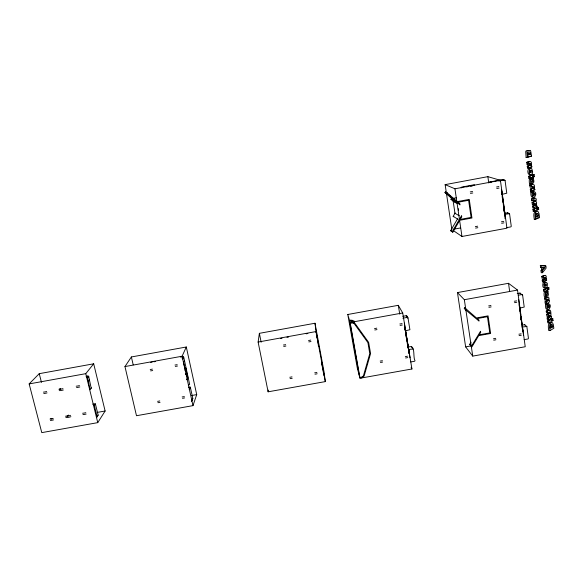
<?xml version="1.0" encoding="UTF-8"?>
<svg xmlns="http://www.w3.org/2000/svg" width="583" height="583" viewBox="0 0 583 583"><rect width="100%" height="100%" fill="white"/><g stroke="black" fill="none" stroke-linecap="round" stroke-linejoin="round"><path stroke-width="0.87" d="M530.224 164.187L530.253 163.692M532.928 191.603L532.133 191.909C531.31 203.518 539.887 192.696 533.307 191.341C533.088 202.498 534.422 188.754 530.851 192.004C530.851 193.724 530.559 197.455 532.979 197.36M547.575 304.137L546.818 304.559C546.111 316.052 554.141 303.94 547.94 303.823C547.852 313.669 548.661 303.24 546.315 304.1L545.557 304.53C545.535 306.053 545.251 309.857 547.568 309.376M268.114 391.812L258.123 342.046L259.377 333.33L315.002 323.244L323.966 371.437L325.329 381.603L268.114 391.812L268.253 390.063M545.025 301.819L546.286 301.848L548.377 300.682L548.435 299.662L548.151 299.043L546.06 300.056L544.792 300.034L544.558 298.234L545.826 298.256L548.231 297.053L549.011 297.993L548.909 300.391L549.23 300.209L549.456 301.987L546.519 303.634L545.258 303.597L545.025 301.819L547.116 300.653L547.065 299.196M529.787 185.336C532.949 183.711 535.427 184.141 534.312 187.966L534.903 189.715L530.537 190.998L530.29 189.118L533.758 188.178L533.817 187.143L533.234 186.436L530.034 187.238L529.787 185.336L532.541 184.6M544.843 278.667L546.439 278.499L546.672 280.299L543.706 281.851L542.438 281.844L542.205 280.037L544.311 278.944L544.267 277.479L543.808 277.311M542.205 280.037L543.465 280.044L545.579 278.951L545.353 277.282L541.971 278.237L541.731 276.415L544.566 275.46M526.748 162.329C529.94 160.653 532.432 161.302 531.31 165.069L531.9 166.847L527.506 168.057L527.251 166.155L529.466 165.39L529.524 164.348L528.934 163.626L527.003 164.246L526.748 162.329L529.721 161.848M527.251 166.155L530.749 165.259L530.807 164.217L530.217 163.488L527.003 164.246M530.29 189.118L532.483 188.287L532.425 186.779L531.951 186.545M546.672 314.514L547.933 314.558L550.009 313.355L549.805 311.847L547.721 312.933L546.46 312.889L546.227 311.103L547.495 311.147C551.766 307.285 550.738 314.222 550.971 316.445L551.292 316.263L551.518 318.026L548.603 319.739L547.342 319.688L547.116 317.917L548.377 317.968L550.447 316.758L550.25 315.25L548.166 316.343L546.905 316.299L546.672 314.514L548.749 313.311L548.814 312.386M547.116 317.917L549.186 316.707L548.989 315.206M532.053 202.505L535.515 201.543L535.58 200.596L535.034 199.954L531.827 200.792L531.579 198.912C534.808 197.222 537.278 197.695 535.981 201.572L536.622 202.454L536.535 204.895L537.118 206.622L532.775 207.956L532.527 206.091L535.981 205.121L536.054 204.648L535.77 203.54L532.301 204.385L532.053 202.505L534.232 201.631L534.196 200.231L533.751 200.042M532.527 206.091L534.706 205.209L534.669 203.817M530.574 179.724L530.552 182.02A5.407 2.791 87.4 0 0 531.098 184.177L531.922 183.871L531.353 180.657L532.76 183.441C534.633 182.719 533.649 179.71 533.256 178.223L531.193 178.624L531.521 179.411M546.271 304.647L546.315 304.1M531.609 192.259L531.645 191.698M547.641 300.362L547.758 299.837M546.111 278.667L546.286 276.67L545.644 275.336L541.731 276.415M192.973 405.637L196.711 394.611L186.305 346.994L131.372 356.964L124.959 366.569L136.488 415.723L192.973 405.637L182.1 356.228L186.305 346.994M192.813 398.429L191.443 401.563L192.813 398.429L190.328 387.199L188.382 387.287M190.357 387.28L189.533 389.524L189.191 389.24M189.38 388.497L189.934 387.01M408.945 353.524L409.273 353.356M185.35 370.526C187.617 365.155 184.454 372.515 185.35 370.526L183.601 362.582L184.49 360.556M180.366 357.015L183.565 356.789L182.843 359.121A0.736 0.7 17.5 0 0 182.166 358.545M182.275 357.889L182.873 356.556M451.636 230.445L451.257 231.101L450.652 230.679L457.487 218.953L458.136 219.31L453.173 216.373L454.966 213.291A4.941 0.67 -9.1 0 1 455.083 212.948M450.652 230.679L452.794 232.172L459.747 220.272L471.953 218.013L469.264 199.393L457.327 201.609L446.891 192.674L445.397 191.967L444.946 192.594L455.228 201.405L450.95 199.269L451.439 198.701L456.445 197.768M471.326 346.47L480.53 331.253L480.698 332.376L479.226 334.81L489.786 332.915L487.446 316.707L477.178 318.558L478.876 319.98L479.044 321.087L465.912 310.098L464.272 308.32L464.717 307.729L476.464 317.961L488.08 315.862L490.616 333.483L478.738 335.619L471.924 346.87L469.658 344.371L470.998 342.148M545.01 285.801L545.345 284.519L544.726 283.724M97.755 422.639L105.122 411.008L93.688 363.799L39.236 373.674L29.15 383.913L41.779 432.63L97.755 422.639L85.767 373.667L93.688 363.799M98.133 415.081L96.545 417.501L98.133 415.081L95.423 404.026L92.69 404.165M97.084 416.707L94.359 405.593L95.423 404.026M94.993 403.749L93.921 405.316L94.359 405.593M546.839 295.756L545.892 296.106M444.946 192.594L446.44 193.308L446.891 192.674M91.48 387.804L90.117 389.692L87.618 378.017A0.736 0.685 24.6 0 0 86.743 377.463L87.858 376.042A0.729 0.685 24.7 0 1 88.733 376.589L91.21 388.205M465.912 310.098L466.356 309.5M88.456 381.435L89.563 379.992M87.618 378.017L88.733 376.589M542.518 272.698L546.125 268.1L545.856 266.001L540.303 265.374L540.558 267.371L541.432 267.451L541.745 269.871L541.002 270.76L541.25 272.706L542.518 272.698L542.27 270.752L543.013 269.863L542.7 267.437L541.826 267.364L541.571 265.36M67.934 415.774L68.656 415.06M544.879 267.641L543.677 269.076L543.473 267.502L544.879 267.641L543.611 267.648M318.595 346.397L316.343 332.704A0.729 0.707 -5.6 0 0 315.687 332.128M323.886 375.19L321.612 362.969L321.787 364.331M188.294 385.516L189.657 384.416L183.732 357.117M186.662 379.817L187.048 379.548A3.585 2.66 60.3 0 0 187.617 376.501A3.585 2.66 60.3 0 0 185.416 373.703M545.156 287.74C541.534 289.642 542.27 279.665 545.542 282.529M532.009 183.397L531.477 183.55M406.708 338.92L409.302 353.444M550.009 330.59L553.85 328.258L553.311 324.505L552.531 322.873A3.651 1.844 -87.9 0 0 551.605 322.53C548.588 323.805 549.754 328.142 550.009 330.59L548.749 330.525C548.486 328.083 547.328 323.747 550.345 322.479A3.644 1.844 -87.9 0 1 551.27 322.814M549.835 327.843L551.635 326.757L552.895 326.815L552.29 324.709L551.686 324.52L550.709 325.292A1.953 0.991 -87.9 0 0 550.345 326.706L550.49 328.273L552.895 326.815M528.242 150.713L528.774 150.523A1.581 0.816 86.4 0 1 529.014 150.618M549.011 322.865L551.919 321.138L551.693 319.375L550.432 319.324L547.517 321.044L547.75 322.814L549.011 322.865L548.778 321.095L551.693 319.375M553.041 320.526L552.341 320.941L552.101 319.083L552.801 318.668L553.041 320.526L551.788 320.475M529.765 172.859L530.559 172.014L530.246 170.542M546.227 311.103L548.428 309.879L549.303 310.426M544.558 298.234L546.737 297.068L547.648 297.636M545.52 292.2L544.529 292.025A1.793 0.918 -88.9 0 0 544.107 292.979L544.077 295.202A5.225 2.66 -88.9 0 0 544.595 297.206L545.856 297.235C547.605 297.483 544.041 289.219 547.16 296.128L547.94 296.011L548.421 294.648L547.925 291.106L545.914 291.493L546.227 292.207M545.914 291.493L547.925 291.106M544.952 291.529L547.911 289.933L547.677 288.148L546.417 288.133L543.458 289.715L543.691 291.515L544.952 291.529L544.719 289.736L547.677 288.148M547.787 289.357L547.073 289.744L549.048 289.379L548.807 287.485L546.825 287.856L548.807 287.485M542.438 281.844L544.66 280.678M530.384 174.616C527.134 175.862 526.784 167.591 530.231 168.647M523.512 335.254L520.896 316.547L521.865 323.871M522.966 331.217L522.018 325.467M410.031 357.78L404.34 323.15M361.475 377.988L364.105 376.101L370.577 353.524L368.631 342.359L354.756 323.099L351.593 322.217L350.973 320.162L349.53 320.417L359.339 375.656M518.681 299.713L520.692 314.835M536.455 211.498A3.753 1.938 88.5 0 0 535.945 211.359C532.665 212.256 534.086 217.058 534.283 219.383L538.32 217.656M535.558 219.31L539.596 217.583L539.02 213.611L538.189 211.789A3.76 1.938 88.5 0 0 537.213 211.279C533.941 212.183 535.369 216.985 535.558 219.31L534.283 219.383M535.413 216.803C542.788 213.028 534.575 219.951 535.901 215.367A2.011 1.042 88.5 0 1 536.287 213.968L537.307 213.342L537.941 213.648L538.583 215.892M533.212 211.25L537.548 209.902L537.3 208.044L532.964 209.384L533.212 211.25L534.742 210.616M537.446 209.545L536.71 209.851L538.721 209.465L538.466 207.504L536.455 207.891L538.466 207.504M532.964 209.384L537.3 208.044M532.301 204.385L533.839 203.766M505.527 218.552L505.191 218.61M531.827 200.792L533.365 200.18M531.579 198.912L533.89 198.031L534.684 198.475M530.537 190.998L534.903 189.715M530.778 179.287L529.736 178.93A1.858 0.962 87.3 0 0 529.291 179.841L529.277 182.129A5.4 2.791 87.3 0 0 529.823 184.286L531.922 183.871M531.193 178.624L533.256 178.223M528.854 178.252L533.234 177.013L532.986 175.126L531.711 175.243L528.599 176.358L528.854 178.252L533.234 177.013M532.403 177.028L534.429 176.634L534.166 174.645L532.141 175.031L534.166 174.645M528.599 176.358L532.986 175.126M527.506 168.057L531.9 166.847M505.599 218.72L501.664 189.978M527.396 157.395L531.543 156.033L530.698 151.012A1.581 0.816 86.4 0 0 530.056 150.37C528.599 151.937 529.466 151.332 527.819 150.465L527.535 150.618A2.208 1.144 86.4 0 0 526.996 151.616L527.396 157.395L526.114 157.541L525.706 151.762A2.201 1.144 86.4 0 1 526.252 150.771L527.105 150.698M526.114 157.541L531.543 156.033M528.934 154.772C525.698 155.814 529.065 149.379 528.934 154.772L527.651 154.918L527.272 152.928M530.523 154.255C529.335 155.479 529.043 152.513 530.085 152.571C531.645 153.854 528.963 155.552 529.109 153.446M502.284 194.314L506.773 193.192L505.089 180.657A0.787 0.751 -47.4 0 0 504.229 180.038L502.364 179.506L489.654 182.071L490.799 182.639M501.635 190.874L505.14 218.603M472.791 192.973L470.466 193.403M499.077 188.076L496.752 188.506M472.573 191.472L470.255 191.894M498.873 186.567L496.541 186.997M51.88 418.587L50.976 418.711M68.102 415.745L67.198 415.868M451.847 229.556L445.135 184.636L487.869 176.656L500.411 180.315L506.94 228.193L461.969 236.479L453.297 230.547M445.135 184.636L454.944 188.797L500.411 180.315M470.605 186.312L472.347 185.992M498.866 181.043L504.229 180.038M504.791 213.138L507.676 212.984M505.009 214.267L509.549 213.706L511.233 226.044A0.772 0.736 -41.5 0 1 510.584 226.925L506.831 227.618M453.61 229.236L460.665 227.931M457.466 292.579L508.529 283.302L517.522 290.072L525.225 346.747L472.747 356.111L465.635 346.878L457.466 292.579L464.345 299.713L472.747 356.111M347.781 314.492L398.291 305.317L402.715 312.954L411.933 368.988L360.039 378.243L357.328 368.201L347.781 314.492L350.135 322.479L360.039 378.243M86.08 376.363L87.858 376.042M464.345 299.713L517.522 290.072M350.135 322.479L402.715 312.954M517.23 293.57L519.825 293.103A0.751 0.707 -33.6 0 1 520.648 293.679M258.123 342.046L316.008 331.567L315.002 323.244M518.309 295.217L521.792 294.59A0.758 0.714 -33.5 0 1 522.623 295.173L524.212 307.044L519.839 308.101M29.15 383.913L85.767 373.667M124.959 366.569L182.1 356.228M280.357 338.497L282.012 338.206M286.953 337.309L288.6 337.01M306.184 333.826L307.875 333.52M402.758 316.343L406.169 315.724A0.736 0.707 -22.8 0 1 407.014 316.299L408.005 317.975L409.915 329.716L405.593 330.765M150.625 362.4L152.25 362.101M153.876 361.81L155.508 361.511M402.853 318.18L407.16 317.4A0.743 0.714 -22.7 0 1 408.005 317.975M522.055 324.971L524.868 324.826M407.67 347.526C416.153 342.84 412.618 356.985 414.95 360.491A0.736 0.7 -18.8 0 1 414.338 361.314L410.724 361.963M522.412 327.005L526.835 326.48L528.424 338.169A0.751 0.7 -29.4 0 1 527.783 339L524.132 339.656M408.668 349.45L413.077 349.02M97.179 412.429L105.122 411.008M191.37 395.565L196.711 394.611M465.635 346.878L470.94 345.923M359.915 377.558L362.422 376.807L363.457 375.751L369.775 353.67L367.931 342.644L354.253 323.667L352.904 323.011L350.259 323.186L349.705 321.291M529.466 165.39L530.749 165.259M533.154 176.751L534.429 176.634M531.208 178.777L532.49 178.66L532.942 181.451L531.82 178.821L531.018 178.813A1.858 0.962 87.3 0 0 530.574 179.724M529.823 184.286L531.098 184.177M532.483 188.287L533.758 188.178M533.307 191.341L532.024 191.443L533.554 191.588M530.851 192.004L532.949 191.8M532.57 195.553L533.846 195.451M534.232 201.631L535.515 201.543M534.706 205.209L535.981 205.121M535.843 206.703L537.118 206.622M59.903 388.934L60.639 388.883M545.856 266.001L542.875 265.753M540.558 267.371L542.7 267.437M541.745 269.871L543.013 269.863M541.002 270.76L542.27 270.752M544.311 278.944L545.579 278.951M545.404 280.292L546.672 280.299M543.458 289.715L544.719 289.736M545.936 291.638L547.197 291.653L547.619 294.291L546.562 291.923L545.797 292.047A1.8 0.918 -88.9 0 0 545.367 293.001L545.345 295.224A5.232 2.66 -88.9 0 0 545.856 297.235M547.116 300.653L548.377 300.682M547.94 303.823L546.672 303.787L547.626 303.437L548.333 303.962M546.337 304.29L547.597 304.326M545.557 304.53L546.818 304.559M548.749 313.311L550.009 313.355M549.186 316.707L550.447 316.758M552.801 318.668L550.84 319.032L552.101 319.083M547.517 321.044L548.778 321.095M350.973 320.162L354.107 321.036L354.537 322.414M536.032 213.414L536.921 214.121L537.315 216.001M503.216 180.118L505.089 180.657M489.953 181.823L491.126 182.195M465.584 186.371L467.121 186.961M507.254 212.686L509.148 213.502M508.31 213.254L509.578 213.801M447.467 193.162L445.397 191.967M451.439 198.701L455.017 200.472M457.502 203.35L453.166 201.164L450.95 199.269M454.74 202.265L456.197 202.993M453.173 216.373L453.8 216.723M459.331 215.79L454.966 213.291L453.166 201.164A4.955 0.605 -9.3 0 1 453.29 200.851M550.753 324.469L551.635 326.757M469.658 344.371L471.363 346.171M452.794 232.172L452.182 231.75L461.576 215.666L461.743 216.847L460.242 219.419L471.093 217.415L468.615 200.282L458.063 202.243L459.819 203.751L459.994 204.917L446.44 193.308M519.825 293.103L522.623 295.173M464.717 307.729L465.263 308.188M464.272 308.32L466.269 309.988M447.912 194.124L450.521 196.362M451.825 197.477L454.427 199.707M322.151 365.075L322.027 363.245M524.452 324.542L526.857 326.567M406.169 315.724L407.16 317.4M411.627 346.812L412.655 348.736M411.139 367.37L411.933 368.988M352.475 320.249L353.109 322.304M474.635 185.066L474.205 184.76L461.831 187.07A0.772 0.743 -47.3 0 0 461.189 187.959M39.236 373.674L41.466 382.375M131.372 356.964L133.208 364.856M185.642 367.771L187.726 377.252M259.377 333.33L261.148 342.214M316.008 331.567L325.329 381.603M398.291 305.317L399.749 314.164M407.014 316.299L407.298 318.048M404.93 327.559L409.208 353.48M404.937 328.499L405.207 330.306M405.542 331.8L405.797 333.877M406.125 335.363L406.38 337.44M404.835 328.572L405.127 330.35M405.404 331.858L405.717 333.913M405.987 335.414L406.278 337.484M406.577 338.978L406.868 341.048M407.16 342.542L407.451 344.619M407.75 346.098L408.042 348.182M458.282 208.685L458.544 210.463M454.944 188.797L461.969 236.479M508.529 283.302L509.637 291.354M487.869 176.656L488.751 182.967M520.867 318.252L521.115 320.052M501.679 191.785L501.978 194.496M502.255 196.136L503.071 202.527M503.369 204.21L503.683 206.987M503.96 208.612L504.288 211.447M504.601 213.196L504.776 215.018M501.664 192.74L501.861 194.533M502.255 197.039L502.451 198.934M503.369 205.092L503.61 207.016M503.96 209.516L504.193 211.483M519.162 303.852L519.533 306.738M519.693 308.349L520.67 315.556M519.176 304.887L519.351 306.738M519.708 309.179L519.941 311.256M520.284 312.998L520.539 315.556M520.896 317.509L521.231 320.213M521.457 321.801L521.683 323.871M522.12 326.524L522.273 328.382M324.133 374.534L324.418 376.676M528.03 162.191L528.285 164.114M528.533 166.017L528.788 167.926M529.881 176.241L530.136 178.136M531.069 185.226L531.317 187.128M531.565 189.016L531.813 190.896M532.862 198.818L533.11 200.705M533.336 202.418L533.583 204.298M533.809 206.01L534.05 207.876M534.239 209.304L534.487 211.17M533.423 174.915L533.678 176.904M537.73 207.81L537.985 209.771M542.999 276.422L543.232 278.237M543.465 280.044L543.706 281.851M545.826 298.256L546.06 300.056M546.286 301.848L546.519 303.634M547.495 311.147L547.721 312.933M547.933 314.558L548.166 316.343M548.377 317.968L548.603 319.739M548.093 287.871L548.333 289.758M316.992 336.18L317.218 338.016M318.34 345.843L318.478 344.159M316.343 332.704L316.569 334.511A0.736 0.714 -5.5 0 0 316.263 334.052M70.9 416.677A4.482 1.195 -15.4 0 1 65.813 417.545M70.565 415.329A4.482 1.188 -15.3 0 1 65.478 416.196M67.978 415.81A3.695 0.977 -15.3 0 1 67.125 415.919M53.563 419.877A4.496 1.188 -15.6 0 1 50.371 420.423M53.221 418.536A4.496 1.181 -15.6 0 1 50.029 419.082M51.756 418.652A3.709 0.977 -15.6 0 1 50.903 418.769M86.138 414.032A4.46 1.202 -15.1 0 1 82.932 414.579M85.803 412.677A4.46 1.195 -15.1 0 1 82.604 413.23M62.979 388.628A4.511 1.064 -14.8 0 1 58.883 389.247M60.566 388.934A3.717 0.874 -14.8 0 1 59.809 388.985M63.321 389.991A4.511 1.071 -14.8 0 1 59.233 390.61M79.463 385.582A4.489 1.071 -14.6 0 1 76.198 386.194M79.805 386.944A4.489 1.079 -14.6 0 1 76.541 387.557M46.676 391.514A4.526 1.057 -15 0 1 43.419 392.126M47.026 392.884A4.526 1.064 -15 0 1 43.769 393.489M185.387 374.038A3.207 2.383 60.3 0 1 186.596 375.073M187.041 375.78A3.207 2.383 60.3 0 1 187.332 376.56M187.464 377.347A3.207 2.383 60.3 0 1 187.413 378.097M187.187 378.753A3.207 2.383 60.3 0 1 186.8 379.271M184.643 397.883A2.922 0.838 -13.3 0 1 182.472 398.284M184.345 396.52A2.922 0.831 -13.3 0 1 182.166 396.921M177.174 364.623A2.944 0.729 -13 0 1 174.995 365.009M177.487 366A2.944 0.736 -13 0 1 175.301 366.386M152.389 369.097A2.951 0.721 -13.4 0 1 150.217 369.484M152.71 370.475A2.951 0.729 -13.4 0 1 150.531 370.861M160.055 402.285A2.93 0.831 -13.8 0 1 157.884 402.685M159.742 400.929A2.93 0.823 -13.8 0 1 157.57 401.323M317.159 373.754A2.908 0.853 -10.6 0 1 314.966 374.162M316.904 372.377A2.908 0.845 -10.6 0 1 314.703 372.785M310.746 340.071A2.937 0.743 -10.6 0 1 308.531 340.465M311.009 341.47A2.93 0.751 -10.6 0 1 308.793 341.864M285.641 344.611A2.93 0.743 -11.1 0 1 283.425 344.998M285.91 346.003A2.93 0.751 -11.1 0 1 283.702 346.397M292.251 378.214A2.908 0.853 -11.1 0 1 290.057 378.615M291.981 376.837A2.908 0.845 -11.1 0 1 289.787 377.245M407.765 357.539A2.944 0.853 -8.6 0 1 405.549 357.947M407.532 356.147A2.944 0.853 -8.7 0 1 405.323 356.556M402.081 323.572A2.966 0.743 -9 0 1 399.836 323.973M402.314 324.986A2.966 0.751 -9 0 1 400.069 325.38M376.749 328.149A2.959 0.743 -9.4 0 1 374.519 328.542M376.99 329.555A2.951 0.751 -9.4 0 1 374.76 329.949M382.637 362.036A2.93 0.853 -9.2 0 1 380.429 362.444M382.404 360.651A2.93 0.853 -9.2 0 1 380.196 361.059M502.364 179.506A0.78 0.743 -47.5 0 1 503.165 179.928M503.916 222.837A3.119 0.474 -8.5 0 1 501.628 223.267M503.719 221.358A3.119 0.474 -8.5 0 1 501.424 221.788M477.841 227.654A3.097 0.481 -8.8 0 1 475.553 228.077M477.63 226.175A3.097 0.474 -8.8 0 1 475.342 226.598M521.326 335.181A3.039 0.838 -6.5 0 1 519.089 335.589M521.129 333.775A3.039 0.831 -6.5 0 1 518.899 334.183M516.553 300.821A3.061 0.729 -7.1 0 1 514.286 301.222M516.749 302.249A3.061 0.736 -7.1 0 1 514.483 302.65M490.944 305.456A3.039 0.729 -7.5 0 1 488.678 305.856M491.148 306.877A3.039 0.736 -7.5 0 1 488.882 307.277M495.914 339.729A3.017 0.838 -7 0 1 493.684 340.137M495.718 338.322A3.017 0.838 -7 0 1 493.488 338.738M532.607 171.664L532.607 172.313A2.667 1.377 87 0 1 532.213 173.865C526.034 177.844 530.749 161.265 532.607 171.664M544.063 284.526C543.443 286.362 545.455 289.802 546.949 287.055A2.58 1.319 -89.2 0 0 547.32 285.481C548.443 282.063 543.983 280.51 544.063 284.526M544.806 284.781L545.389 286.297L546.592 285.196L545.994 283.732L544.806 284.781M529.954 171.14L530.26 172.67L531.769 172.109L531.528 170.411L530.734 170.338L529.954 171.14M549.456 306.432L548.989 307.416C548.056 305.732 549.39 304.217 549.456 306.432M534.91 194.299L534.422 195.232C533.438 193.316 534.837 192.004 534.91 194.299"/></g></svg>
